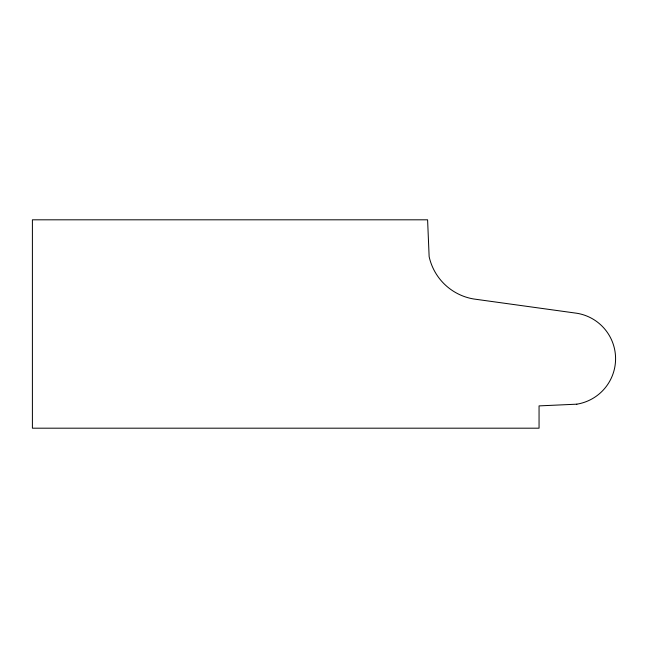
<?xml version="1.0" encoding="UTF-8"?>
<svg xmlns="http://www.w3.org/2000/svg" width="648" height="648" viewBox="0 0 648 648"><rect width="100%" height="100%" fill="white"/><g stroke="black" fill="none" stroke-linecap="round" stroke-linejoin="round"><path stroke-width="0.97" d="M576.841 404.174L539.055 405.891L539.055 428.19L32.4 428.19L32.4 219.81L427.599 219.81L429.138 256.649A54.926 54.926 0 0 0 473.656 298.979L576.841 313.259A46.04 46.04 0 0 1 576.841 404.174"/></g></svg>
